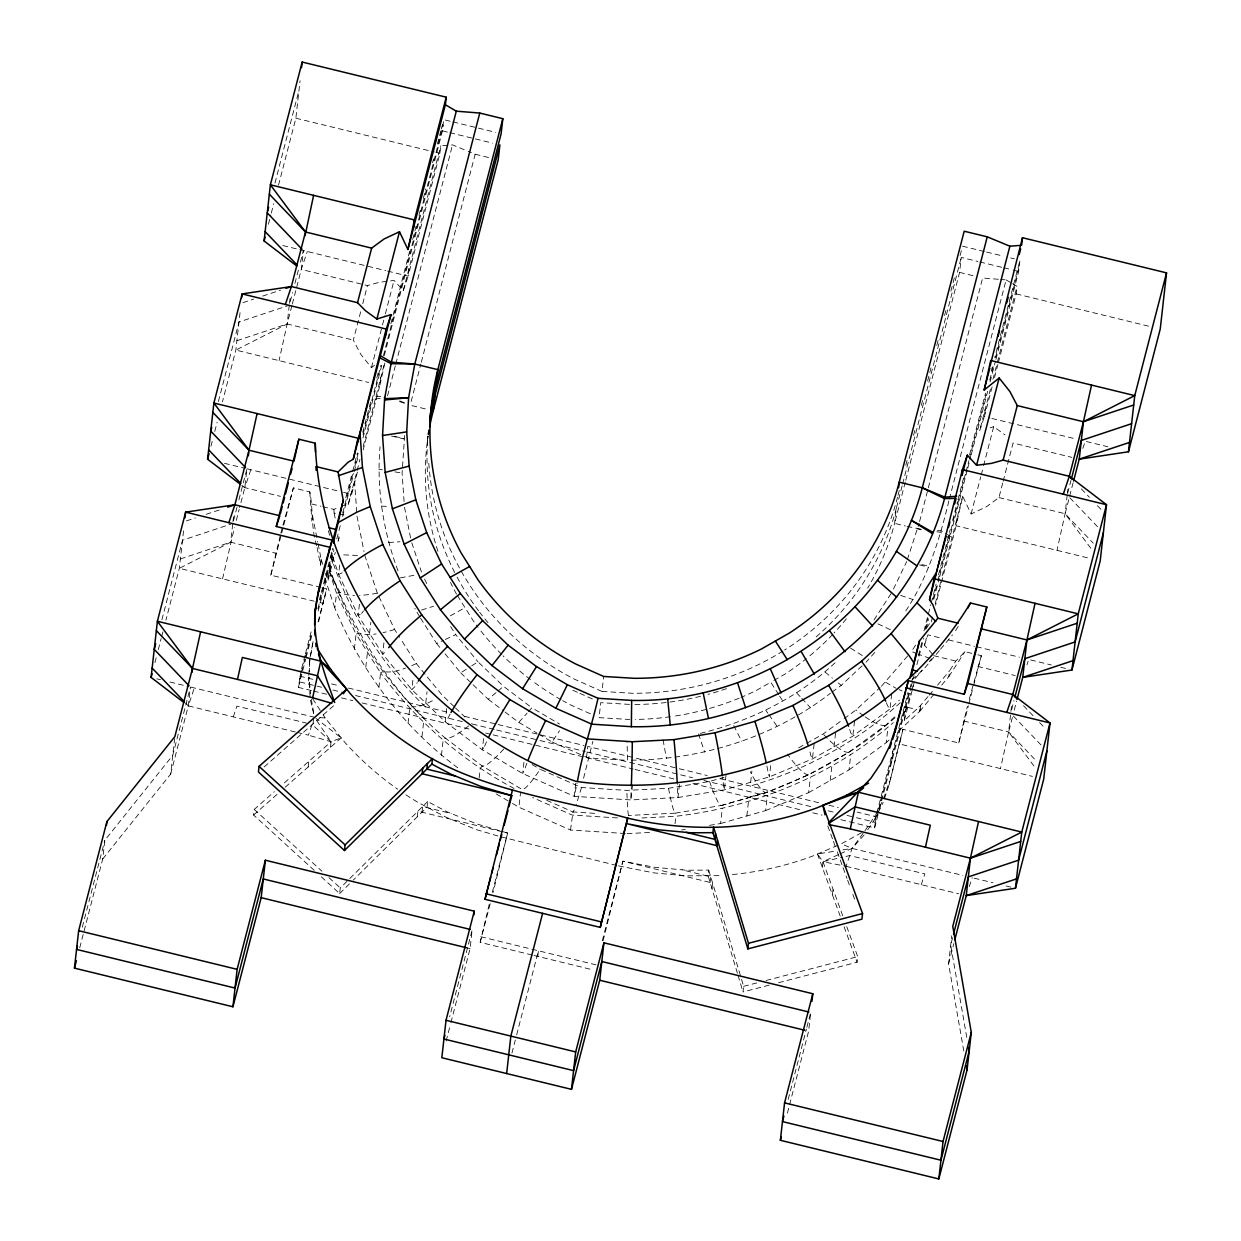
<?xml version="1.0" encoding="UTF-8"?>
<svg xmlns="http://www.w3.org/2000/svg" width="1241" height="1241" viewBox="0 0 1241 1241"><rect width="100%" height="100%" fill="white"/><g stroke="black" fill="none" stroke-linecap="round" stroke-linejoin="round"><path stroke-width="0.75" stroke-dasharray="5 3.75" d="M313.616 713.668L310.266 699.241L308.745 677.183M308.838 675.352L309.862 658.723L309.257 671.598M397.989 570.798C383.283 531.396 376.442 488.783 380.025 446.776M404.085 501.581L402.084 473.069L404.675 435.141M79.734 947.798L102.708 859.02L104.818 840.297L172.747 755.366L189.92 689.003M183.544 530.869L179.34 568.316L165.937 620.097M102.708 859.02L170.653 774.089L174.64 738.519M170.653 774.089L188.306 705.881L190.4 687.173M240.04 312.639L235.837 350.086L222.434 401.867M232.982 521.623L233.618 516.008M278.527 185.173L295.87 118.205L300.058 80.774M289.262 305.255L287.167 323.979L279.054 360.619M289.479 303.393L290.316 295.901M314.252 870.391L253.598 815.027L254.219 809.411L274.323 791.711M316.719 545.683C310.746 528.061 313.492 509.834 309.785 491.87L293.403 487.884L282.731 525.905M311.507 690.57L298.383 687.374L301.098 670.528M320.473 564.562L321.093 558.946M318.099 543.853L321.248 559.675L320.612 565.291L317.091 547.576M308.575 680.859L309.009 677.121L310.514 693.657M323.823 599.698L318.115 623.913M325.778 573.311L328.058 580.183L329.098 570.829L334.496 553.346M308.156 766.985L308.792 761.369M312.996 723.937L313.616 718.322M457.758 767.791C403.046 727.288 361.131 670.76 334.853 608.183L336.528 593.214L329.098 570.829L340.003 592.407A86.513 24.448 -21.9 0 0 354.538 595.432M339.693 565.136L338.638 574.49L358.153 615.52L382.662 654.1L411.81 689.67L445.193 721.735L482.33 749.828L522.678 773.531L574.288 796.35L630.878 799.933L677.989 797.544L724.387 789.819L769.42 776.882L812.436 758.918L852.815 736.161L889.999 708.968L899.399 700.172M352.149 489.962L348.194 504.637L343.276 505.552M330.463 747.361L331.083 741.746L314.454 717.267L190.556 687.049M380.754 377.667L379.901 385.222L363.148 449.94M354.368 649.214L356.058 634.244L336.528 593.214L340.003 592.407M359.409 604.289L358.153 615.52L361.519 613.442M409.003 268.552L408.149 276.107L403.294 290.549L394.033 280.419L379.265 282.312L367.445 285.554L301.299 269.421L303.393 250.698L299.624 265.248M321.31 876.829L339.646 893.567L340.267 887.951L348.442 879.885M365.785 667.177L367.46 652.192M369.554 633.484L370.826 622.253M378.877 687.793L380.568 672.824L356.058 634.244L359.332 633.05A86.513 22.772 -28.9 0 0 376.163 633.949M383.919 642.869L382.662 654.1L385.796 651.649M387.611 271.096L408.149 276.107L439.935 153.341L440.772 145.802L452.515 144.887L466.445 150.642M384.291 355.531L442.448 130.879L443.704 119.648L451.119 121.463M427.307 441.641L427.943 436.025M408.041 723.363L409.716 708.394L412.477 706.501M412.865 680.316L411.81 689.67L414.68 686.894A86.513 18.491 -42.8 0 1 417.333 682.612M421.971 736.751L423.646 721.766M425.741 703.042L426.997 691.811M417.286 816.811L417.907 811.195L507.631 833.068L493.111 892.372M421.987 812.157L422.607 806.541L451.29 813.538M492.305 892.31L507.631 833.068L476.792 823.931L447.07 811.816L427.649 801.546L427.028 807.162L353.266 880.102M441.424 755.428L443.099 740.458L445.333 738.085L482.315 766.069A86.513 13.155 -56.2 0 0 504.466 748.261M446.667 708.627L445.193 721.735L447.737 718.648A86.513 15.931 -49.5 0 1 450.126 714.04M479.181 777.905L480.236 768.536L482.144 765.945L522.29 789.555A86.513 10.176 -62.9 0 0 540.161 769.249L581.517 787.523L626.86 790.393L668.527 788.283L709.573 781.458L724.061 777.3M483.587 738.597L482.33 749.828L484.517 746.462M450.917 1022.6L470.075 948.62L472.169 929.897L449.661 1016.813M532.218 955.043L480.174 942.353L489.435 903.417M625.216 833.502L570.503 830.043L518.893 807.239L520.584 792.254M523.935 762.3L522.678 773.531L524.478 769.963A86.513 10.176 -62.9 0 1 526.882 763.231M537.803 956.408L538.423 950.792L515.791 1038.205M570.503 830.043L573.001 811.924L598.007 813.569M575.762 783.242L574.288 796.35L577.081 783.164M586.512 757.646L587.769 746.415L677.384 768.272M782.962 651.044A275.378 261.137 6.4 0 1 632.615 693.285L601.994 691.439L603.684 676.469M632.553 784.948L630.878 799.933L630.909 795.915A86.513 3.04 -89.6 0 0 631.374 784.731M675.042 823.745L675.88 816.268C755.366 806.96 832.68 775.346 893.272 722.665M679.447 784.436L677.989 797.544L677.57 793.557A86.513 6.283 83.8 0 0 677.198 782.357M602.288 940.771L622.889 861.176L654.519 867.273L686.614 870.236L708.72 870.096L708.099 875.712L737.48 973.518M710.116 882.429L710.736 876.813L682.054 869.817M711.993 888.68L712.613 883.065L622.889 861.176L603.095 940.833M709.464 825.374L720.602 823.528L722.278 808.543M726.063 774.849L724.387 789.819L723.519 785.91A86.513 9.432 77.3 0 0 722.572 776.866M746.849 815.989L748.525 801.003M750.634 782.28L751.891 771.049M769.203 985.137L743.018 991.947L743.638 986.331L741.435 978.963M720.602 823.528L765.635 810.59L767.31 795.605M770.677 765.65L769.42 776.882L768.132 773.096A86.513 12.441 70.7 0 0 766.907 766.054M765.635 810.59L808.651 792.611L810.342 777.642M814.112 743.933L812.436 758.918L810.73 755.288A86.513 15.28 64 0 0 809.023 748.463M830.245 780.449L831.92 765.48M834.014 746.756L835.705 731.787M822.318 867.319L822.954 861.704L817.447 854.01L835.689 851.062M832.401 894.854L833.037 889.239M808.651 792.611L849.046 769.87L850.721 754.885M854.506 721.192L852.815 736.161L850.737 732.764A86.513 17.886 57.2 0 0 849.185 727.893M902.114 485.914L896.297 508.376L894.606 523.361A275.378 261.137 6.4 0 1 867.645 588.172M778.541 982.701L857.097 962.225L857.733 956.609L846.688 926.469M867.707 829.81L875.014 819.013L875.432 815.275L882.816 800.321M840.871 819.68L874.626 827.918L875.898 816.687L857.128 812.11M849.046 769.87L886.229 742.661L887.904 727.691M891.674 693.983L889.999 708.968L887.563 705.819A86.513 20.244 50.4 0 0 886.384 702.747M884.383 798.909L889.052 784.917L902.905 729.336L958.75 742.956L968.368 705.819M891.581 762.439L892.837 751.208M900.066 740.241L889.052 784.917M927.958 696.62L920.295 705.788L904.301 720.726L905.356 711.372L910.754 693.89L907.947 693.114M905.759 480.283L959.588 272.399L961.263 257.414L977.939 261.479M898.763 730.933L919.659 711.403L920.295 705.788M920.139 710.814L920.775 705.198M956.997 518.211L956.144 525.765L935.559 605.282M941.686 685.094L948.869 676.516L949.505 670.9L955.865 661.081L964.955 651.665L975.876 654.333M985.245 409.096L984.392 416.65L979.552 431.092L990.535 388.635M998.353 362.713L1016.177 293.884L1017.015 286.345L1012.346 283.584M995.918 359.409L1018.69 271.422L1019.962 260.191L994.755 357.548M963.776 1050.91L948.574 963.823L951.738 935.745M1010.5 715.095L1008.607 731.942L1000.494 768.582M1010.919 711.357L1011.756 703.864M1067.198 495.004L1065.104 513.712L1056.991 550.352M1067.415 493.127L1067.834 489.373M310.188 656.908L313.228 640.62L309.428 662.477M222.558 578.849L234.44 527.658M321.062 587.427L270.802 575.172L280.373 534.995M322.924 587.877L326.647 588.792L323.405 603.452L315.928 601.621M384.803 363.055L379.901 385.222L376.163 384.307M902.905 729.336L899.647 743.995L1032.434 776.385M1002.712 483.028L998.943 497.579L986.471 506.747L971.114 513.96L962.69 496.214L956.144 525.765L1090.808 558.605M958.75 742.956L967.375 706.424M583.565 778.262L592.872 741.327M348.194 504.637L356.679 472.418M357.144 470.556L359.937 459.403M363.194 446.372L384.539 362.993M935.249 603.669L941.298 579.469M942.229 575.746L962.69 496.214M82.309 927.229L104.818 840.297M161.904 619.755L182.489 540.238L230.981 524.09M218.4 401.526L238.986 321.993L287.478 305.86M274.944 183.125L299.019 90.128M154.923 662.632L156.366 657.078M158.274 649.679L161.144 638.588M161.625 636.742L163.067 631.188M210.939 446.248L212.863 438.849M214.771 431.449L217.159 422.204M268.413 224.233L270.833 214.926M271.314 213.064L273.718 203.772M237.015 507.119L232.781 523.5L230.671 542.208L179.34 568.316L314.066 601.171M238.893 499.859L246.897 468.943L244.803 487.651L239.622 507.662M290.208 301.625L292.566 292.535M294.924 283.444L299.159 267.079M236.317 520.398L239.141 509.477M291.883 305.798L287.167 323.979L235.837 350.086L368.701 382.492M292.349 303.983L301.299 269.421L307.303 251.504M280.838 533.18L282.265 527.72M270.802 575.172L283.305 526.882M283.786 525.021L293.403 487.884M374.441 365.304L371.431 367.708L360.666 354.119L353.328 340.112L360.867 311.026M362.744 303.75L367.445 285.554M371.431 367.708L382.011 326.848M382.492 324.987L384.896 315.695M385.377 313.849L394.033 280.419M301.579 668.651L304.976 655.558M305.457 653.697L311.755 629.373M319.433 599.713L320.845 594.222M321.326 592.391L332.728 548.367M345.805 497.812L352.103 473.473M352.599 471.611L357.439 452.887M362.775 432.287L371.493 398.594M376.83 377.993L378.769 370.516M390.884 323.715L409.778 250.698M412.695 239.466L416.076 226.358M418.993 215.127L420.932 207.635M423.352 198.281L425.772 188.911M432.566 162.711L433.528 158.957M437.406 143.987L440.803 130.879M441.284 129.017L442.742 123.402M300.942 674.266L299.019 681.759L321.605 687.266M301.439 672.405L304.821 659.312M305.302 657.435L311.6 633.127M317.898 608.788L333.426 548.817M342.64 513.216L352.832 473.86M354.771 466.352L358.168 453.244M363.024 434.49L380.971 365.149M383.407 355.779L443.084 125.263M298.383 687.374L305.643 659.312M306.124 657.435L311.941 634.989M318.177 610.944L333.891 550.228M336.792 538.997L340.67 524.028M342.609 516.535L353.763 473.473M354.243 471.611L358.602 454.749M362.961 437.902L382.352 363.024M329.051 571.263L330.773 564.624M328.058 580.183L335.272 552.307M338.095 541.417L339.026 537.787L338.281 534.002M403.294 290.549L440.772 145.802M318.053 622.02L326.647 588.792M357.392 472.138L351.653 494.337L340.453 491.607M387.549 395.848L395.305 365.878M395.801 364.001L452.515 144.887M411.159 401.464L420.854 364.001M421.335 362.139L475.148 154.241L468.183 151.355M446.124 1041.09L450.436 1024.446M480.174 942.353L490.242 903.479M511.944 1053.082L515.31 1040.067M898.034 495.283L899.973 487.791M905.79 465.313L907.729 457.82M913.547 435.343L915.486 427.85M921.303 405.373L923.242 397.896M927.616 381.034L930.998 367.925M936.815 345.448L938.754 337.955M944.587 315.478L946.526 307.985M950.885 291.139L955.244 274.277M960.1 255.553L962.039 248.06M902.595 484.037L961.263 257.414M905.278 482.16L894.606 523.361L905.247 525.951M907.326 559.691L919.116 523.361M919.597 521.484L927.849 489.652M928.33 487.775L982.624 278.015L998.881 279.318M788.206 1099.386L806.402 1029.115M806.883 1027.253L810.714 1012.47L808.62 1031.178L786.592 1116.264M948.884 500.899C939.515 539.68 927.477 578.694 905.015 612.077M949.365 499.022L1006.094 279.892L1000.68 279.458M876.86 812.948L908.009 692.649M924.002 630.862L927.865 615.893M928.361 614.016L930.781 604.662M931.262 602.785L936.117 584.061M938.537 574.707L950.172 529.783M952.592 520.413L957.432 501.69M957.912 499.828L964.226 475.489M969.547 454.889L985.54 393.118M991.357 370.64L992.335 366.902M878.163 811.071L875.262 822.302L856.43 817.71M878.644 809.21L909.188 691.237M909.669 689.36L912.585 678.113M918.402 655.62L921.799 642.512M925.197 629.389L928.113 618.142M932.968 599.403L937.327 582.541M937.824 580.664L965.467 473.845M965.963 471.968L968.864 460.721M969.345 458.844L986.331 393.257M989.729 380.134L993.607 365.133M995.546 357.641L1019.326 265.807M874.626 827.918L878.985 811.087M879.481 809.21L910.615 688.91M911.096 687.033L914.012 675.802M916.913 664.571L923.707 638.355M926.127 629.001L928.547 619.631M933.884 599.046L939.22 578.446M939.701 576.584L967.328 469.874M967.809 467.997L970.71 456.766M971.207 454.889L987.681 391.241M990.101 381.887L995.437 361.286M905.31 711.807L907.016 705.167L904.332 707.773M904.301 720.726L915.284 678.331L922.265 670M992.955 379.343L1017.015 286.345M931.246 621.927L932.689 616.389M992.102 386.882L984.392 416.65L989.992 418.015M994.506 377.59L997.873 364.575M971.114 513.96L980.731 476.823M981.212 474.962L983.136 467.531M983.617 465.67L993.7 426.671L1005.055 434.939M1003.178 481.213L1013.075 443.021L1071.883 457.371M969.268 699.148L981.352 655.667L977.706 654.783M968.849 703.957L973.177 687.235M973.658 685.389L981.352 655.667M952.592 937.731L950.684 945.099L966.863 1037.864M1011.648 709.588L1014.006 700.498M1067.679 493.173L1070.967 480.453M948.574 963.823L953.833 943.548M1012.377 717.391L1008.607 731.942L1035.785 768.474M1014.254 710.131L1016.612 701.025M1073.108 482.796L1065.104 513.712L1092.282 550.244M932.534 654.162L924.452 645.18L926.422 637.843M338.235 540.642L339.026 537.787M911.809 690.26L913.407 684.815M581.517 787.523L576.103 804.99M883.639 798.661L889.487 781.163M250.806 469.734L244.803 487.651L280.419 496.338M295.296 731.988L188.306 705.881L194.31 687.964M233.292 716.864L236.907 706.113L306.418 723.069M297.173 732.438L308.451 735.184L312.049 724.434L331.083 741.746L341.228 737.868L315.943 718.415M842.779 915.827L822.954 861.704L846.098 866.311L852.102 848.394L863.783 832.323M924.452 645.18L927.896 634.88L940.973 638.06M921.241 884.647L924.855 873.897L849.697 855.561L844.345 856.802M1082.835 448.404L1085.239 441.238L1107.794 446.744M1026.943 664.85L1028.137 661.267M969.237 886.663L972.246 877.697M893.411 589.056L906.721 561.506M875.014 819.013L877.48 814.034M878.302 812.374L883.22 802.415M546.692 800.305L573.047 812.002L574.257 809.892M874.005 619.926L891.752 592.5M915.563 645.149L911.499 651.432L916.37 653.48M926.717 627.899L930.781 621.617M955.523 630.661L959.153 625.045M948.869 676.516L964.955 651.665M538.765 734.145L552.074 741.963L559.536 730.732M865.008 830.694L875.432 815.275M668.527 788.283A86.513 6.283 83.8 0 0 675.368 813.165L628.768 815.446M874.796 652.425L866.016 662.198M881.436 686.226L909.033 654.364M929.245 661.655L931.588 658.878M939.344 650.61L924.483 668.341L912.523 679.525M940.538 649.183L952.514 634.896M929.152 695.193L932.751 690.911M937.529 685.187L949.505 670.9M919.659 711.403L934.504 693.672M840.095 853.87L852.102 848.394L864.589 834.433M505.04 711.993L518.816 722.417L527.13 713.11M528.325 711.776L531.893 707.789L559.489 724.015M349.807 878.535L427.649 801.546M339.646 893.567L351.901 881.451M700.312 733.369C750.96 721.037 799.406 697.008 837.194 660.77M832.013 692.121L841.212 685.389L864.636 663.485M844.113 718.679L856.073 709.93L880.024 687.545M900.314 702.67C857.702 741.466 805.626 770.242 750.216 786.034M709.573 781.458A86.513 9.432 77.3 0 0 721.331 805.518L765.93 792.704L808.775 774.787L848.813 752.232L885.671 725.271L896.328 715.312M895.04 717.67C857.655 751.038 812.855 775.051 766.116 792.611L765.93 792.704A86.513 12.441 70.7 0 1 750.293 771.716M902.672 713.885L905.356 711.372M886.229 742.661L889.006 740.055M264.162 766.922L335.287 704.299M284.375 782.869L331.083 741.746L308.451 735.184M253.598 815.027L278 793.542M285.182 787.213L341.228 737.868M473.054 684.722L488.194 699.257L496.555 692.199M497.951 691.035L503.52 686.32L531.893 707.789M631.281 760.19C702.468 759.647 774.012 737.045 830.477 693.238M806.712 743.281L823.186 733.989L842.623 719.78M445.054 653.759L460.675 672.824L470.122 666.82M471.704 665.828L478.002 661.825L503.52 686.32M773.888 680.44L784.839 674.189A275.378 261.137 6.4 0 0 806.371 658.599M798.692 747.796L803.516 745.081M450.39 615.831L465.018 607.656M861.487 832.711L841.289 843.849L852.102 848.394L962.861 875.417M721.331 805.518L766.116 792.611M885.671 725.271L885.36 725.427A86.513 20.244 50.4 0 1 865.287 716.957M342.19 572.815L338.638 574.49L331.207 552.105M848.813 752.232L848.534 752.372A86.513 17.886 57.2 0 1 828.585 739.527M420.544 618.173L436.646 643.505L443.58 640.278M445.317 639.472L455.726 634.632L478.002 661.825M838.389 854.661L822.954 861.704L842.561 857.205M837.877 845.307L812.033 856.321A311.848 295.73 6.4 0 1 731.399 874.657M322.769 506.669L333.876 509.384L338.576 507.46M242.879 302.68L253.66 299.097M262.642 296.103L280.59 290.13M236.891 340.717L287.167 323.979L353.328 340.112M186.383 520.91L195.364 517.931M206.146 514.332L222.31 508.965M180.395 558.946L230.671 542.208L275.673 553.191M421.568 610.06L433.559 606.244M990.163 427.773L993.7 426.671M748.943 797.265L767.729 791.867M743.638 986.331L756.731 982.934M766.085 980.483L857.733 956.609M400.347 577.872L416.635 574.816M675.368 813.15L721.471 805.44M681.635 829.996L685.342 829.391M842.98 849.883L852.102 848.394M375.232 399.028L385.548 397.585M375.806 396.763L385.873 395.972M388.604 542.503L399.897 541.759M641.969 817.974L675.88 816.268M627.093 833.626L651.587 832.385M357.47 555.425L341.027 554.758M381.375 506.126L389.085 506.499M629.451 704.392L600.737 702.67L599.062 717.655L629.683 719.485M617.46 817.928L572.194 815.073L532.622 797.575M319.806 717.624L325.173 717.965L344.874 742.382A311.848 295.73 6.4 0 0 397.694 789.229M907.016 526.386L921.272 529.271M937.513 530.574L941.128 530.853L945.813 533.614M917.657 528.976L921.489 529.535M936.815 531.753L940.647 532.311L943.734 534.375M378.784 469.222L382.368 469.812M394.917 471.89L402.084 473.069M333.876 509.384L334.139 513.154L337.412 513.774M339.041 514.084L343.943 514.999M921.753 564.577L929.276 566.113M391.473 436.087L403.992 438.88L393.304 435.87M452.965 121.913L495.578 132.306M962.52 246.183L984.749 251.613M986.611 252.063L1003.286 256.127M1010.686 257.942L1014.393 258.842M442.448 130.879L448.001 132.244M449.863 132.694L492.475 143.087M979.785 261.944L1002.014 267.358M1003.876 267.808L1011.291 269.623M1013.137 270.073L1018.69 271.422M475.148 154.241L489.342 157.7M959.588 272.399L973.766 275.859M295.87 118.205L434.319 151.976M436.18 152.441L439.935 153.341M1016.177 293.884L1149.011 326.29M282.87 245.547L297.902 249.208M299.795 249.674L385.734 270.631M991.869 418.465L1075.9 438.957M998.943 497.579L1065.104 513.712L1093.228 543.139M411.95 405.636L427.912 409.53M224.497 463.327L245.175 468.369M247.052 468.819L338.576 491.141M948.45 639.891L974.588 646.266M976.45 646.716L1019.404 657.187M1030.619 659.933L1051.298 664.974M1060.683 667.255L1066.329 668.635M311.662 503.97L320.923 506.219M933.651 655.667L955.865 661.081M977.737 666.417L1015.231 675.554M328.074 565.974L331.518 566.811M907.76 707.354L916.37 709.449M963.621 720.974L1008.607 731.942L1036.731 761.369M299.639 676.143L312.779 679.339M331.533 683.915L339.041 685.746M348.411 688.041L449.599 712.706M464.537 716.352L496.276 724.092M498.137 724.558L584.03 745.5M679.261 768.722L707.261 775.563M720.338 778.743L821.495 803.408M828.988 805.238L838.373 807.534M332.914 690.027L344.207 692.773M355.5 695.534L464.723 722.169M472.263 724.015L494.864 729.522M496.741 729.987L538.175 740.086M540.052 740.551L585.256 751.565M587.133 752.03L692.587 777.75M703.895 780.496L811.226 806.681M828.181 810.823L833.828 812.188M847.014 815.415L854.553 817.245M313.384 691.035L326.523 694.231M341.523 697.892L352.785 700.638M362.155 702.933L470.742 729.413M485.681 733.059L491.281 734.424M493.142 734.874L633.189 769.032M635.051 769.482L674.266 779.053M692.928 783.598L799.592 809.613M812.731 812.824L822.1 815.104M156.738 678.796L160.492 679.711M169.893 682.007L188.679 686.599M974.123 878.163L992.924 882.739M1006.079 885.95L1013.587 887.78M846.098 866.311L958.735 893.799M616.684 865.442L499.751 836.543M618.545 865.892L653.898 872.888L685.978 875.851L718.182 875.65A311.848 295.73 6.4 0 0 721.967 875.432M480.81 936.738L596.052 964.846M534.08 955.492L593.57 970.012M466.306 947.705L470.075 948.62M919.534 564.903L928.687 567.323M497.936 836L476.172 829.546L446.45 817.431L418.155 802.477A311.848 295.73 6.4 0 1 405.435 794.519M929.835 658.335L917.983 654.147M900.656 595.432L913.128 599.543M399.618 401.572L406.66 404.008M399.742 400.89L406.707 403.775M552.074 741.963L582.944 755.614M584.666 756.374L588.094 757.894L627.589 760.392L627.046 741.606M601.994 691.439L574.118 679.013A275.378 261.137 6.4 0 1 428.595 459.666M572.861 690.244L578.089 692.571M579.826 693.347L595.509 700.343M590.344 713.761L571.17 705.229A275.378 261.137 6.4 0 1 562.685 700.653M899.058 689.608L902.098 690.973M877.945 623.866L891.209 630.087M885.655 682.286L896.018 688.243M518.816 722.417L537.105 733.167M532.048 764.487L540.161 769.249M514.115 788.469C461.559 760.593 416.045 720.478 380.568 672.824L383.609 671.257A86.513 20.787 -35.9 0 0 405.528 668.092M496.307 793.961L510.827 802.493M512.44 803.439L518.893 807.239M1006.094 279.892L1010.779 282.653M947.364 534.545L952.049 537.306M850.643 648.19L862.728 655.806M945.285 535.414L951.475 539.571M488.194 699.257L503.505 710.845M241.824 485.386L244.803 487.651L242.119 484.859M825.079 672.079L832.416 678.129M838.28 682.969L841.212 685.389M254.219 809.411L321.931 871.213M328.989 877.651L340.267 887.951M460.675 672.824L471.689 683.403M454.175 706.672L442.091 695.069L416.309 663.594L400.626 638.913M455.509 707.959L464.91 716.972M425.322 706.796C382.104 665.393 348.845 612.976 330.789 555.844M424.065 718.027C380.847 676.624 347.589 624.207 329.517 567.075M1081.361 488.876L1089.396 497.284M1097.432 505.692L1101.45 509.896M1069.882 497.796L1098.006 527.208M1023.515 705.71L1034.234 716.926M1039.586 722.526L1044.953 728.126M1013.385 716.026L1042.843 746.849M185.623 703.089L188.306 705.881M796.66 692.881L800.461 696.946M801.717 698.311L810.559 707.82M436.646 643.505L440.245 647.895M765.806 710.255L767.884 713.234M768.924 714.707L777.269 726.574M312.794 698.885L322.071 713.203M323.11 714.785L325.173 717.965M778.665 694.603L770.754 682.224L756.653 690.26A275.378 261.137 6.4 0 1 740.955 697.426M779.658 696.139L782.621 700.777M450.607 626.596L455.726 634.632M419.52 616.544L414.82 608.307M364.761 555.239L377.357 593.182L394.622 629.466L399.618 637.331M457.448 595.618L473.519 621.214A275.378 261.137 6.4 0 0 478.002 627.294M733.726 725.582L741.792 741.389M329.098 570.829C356.508 633.562 391.97 693.812 445.333 738.085L445.55 738.255A86.513 15.931 -49.5 0 0 471.627 723.425M424.562 579.02L427.044 584.247M827.778 825.979L832.82 839.754M833.456 841.476L835.969 848.348M837.241 851.791L842.437 865.985M843.089 867.754L846.982 878.395M847.634 880.164L850.225 887.253M852.831 894.342L854.785 899.663M817.447 854.01L840.204 916.122M844.097 926.763L857.097 962.225M698.512 733.881L704.671 752.062M411.795 542.829L421.459 571.977M328.26 530.714L330.54 537.586M321.248 559.675L322.924 564.717M324.77 577.81L334.853 608.183M708.72 870.096L740.877 977.117M738.023 975.364L743.018 991.947M404.488 507.274L410.818 539.137M357.005 516.194L364.016 551.516M334.139 513.154L335.272 518.847M312.484 515.542L317.727 541.96M663.051 739.776L666.417 758.422M311.351 699.303L313.833 713.684M354.538 481.074L356.756 512.502M309.785 491.87L311.848 521.158M416.309 663.594A86.513 20.787 -35.9 0 1 411.516 665.719M560.994 699.691A275.378 261.137 6.4 0 1 532.032 680.735M530.496 679.587A275.378 261.137 6.4 0 1 503.039 655.806M501.69 654.457A275.378 261.137 6.4 0 1 479.15 628.784M456.502 594.113A275.378 261.137 6.4 0 1 450.514 582.448M437.933 551.299A275.378 261.137 6.4 0 1 428.067 436.165M484.533 746.415A86.513 13.155 -56.2 0 1 487.387 739.946M487.977 622.672A275.378 261.137 6.4 0 1 479.678 612.309M478.545 610.805A275.378 261.137 6.4 0 1 455.54 574.18M454.687 572.504A275.378 261.137 6.4 0 1 427.99 435.839M432.318 700.777A86.513 18.491 -42.8 0 1 412.477 706.501M394.622 629.466A86.513 22.772 -28.9 0 1 383.004 632.662M361.534 613.38A86.513 22.772 -28.9 0 1 363.52 610.96M377.357 593.182A86.513 24.448 -21.9 0 1 359.564 595.37M896.297 508.376A275.378 261.137 6.4 0 1 813.879 638.82M726.466 688.646A275.378 261.137 6.4 0 1 708.037 694.371M700.545 696.31A275.378 261.137 6.4 0 1 631.359 704.516M897.553 497.145A275.378 261.137 6.4 0 1 784.576 650.036M863.829 715.933A86.513 20.244 50.4 0 1 856.073 709.93M846.346 618.825A275.378 261.137 6.4 0 1 834.03 632.988M832.742 634.353A275.378 261.137 6.4 0 1 807.844 657.42M739.171 698.171A275.378 261.137 6.4 0 1 672.265 716.46M670.342 716.74A275.378 261.137 6.4 0 1 635.175 719.454M827.266 738.224A86.513 17.886 57.2 0 1 823.186 733.989M808.543 774.896A86.513 15.28 64 0 1 787.461 754.109M628.706 815.585A86.513 3.04 -89.6 0 1 626.86 790.455"/><path stroke-width="1.5" d="M296.832 266.008L264.085 240.971L270.383 184.8L302.168 62.05L446.233 97.186L445.379 104.74L456.3 111.178L391.334 362.155L384.617 398.656L382.554 435.529L385.16 472.418L392.389 508.81L404.132 544.178L420.218 577.996L440.415 609.796L464.46 639.131L491.979 665.564L522.585 688.724L555.859 708.27L591.864 724.186L631.359 726.683L631.669 700.42C761.183 703.073 889.363 615.086 922.28 487.791L987.247 236.829L964.195 231.214L899.229 482.175L898.593 487.791M314.625 624.766C314.702 595.727 324.382 567.773 332.107 540.114L276.262 526.494L298.864 439.205L315.245 443.208C320.566 596.859 433.559 731.151 575.964 781.38C726.916 802.508 890.728 735.618 970.415 603.002L986.812 606.989L967.809 683.527L964.21 694.277L908.35 680.657L895.366 728.746L889.518 746.244L881.312 762.858L870.887 778.278L828.445 822.923M315.741 606.306C311.289 639.673 323.777 671.676 334.682 702.499M631.669 700.42L598.022 698.295L567.354 684.737L536.515 666.603L508.127 645.149L482.625 620.64L460.333 593.446L441.61 563.972L426.687 532.606L415.813 499.828L409.111 466.089L406.707 431.884L408.599 397.709L414.804 364.032L479.771 113.055L502.822 118.686L501.147 133.656L436.165 384.617A275.378 261.137 6.4 0 0 429.805 419.086M473.845 914.912L474.264 911.173L265.372 860.23L261.184 897.662L232.936 1006.777L74.46 968.135L78.664 930.688L106.912 821.573L174.841 736.642L192.495 668.449L200.608 631.809M106.493 825.327L106.912 821.573M183.839 702.468L151.092 677.431L157.39 621.26L185.638 512.145L234.875 504.777L279.861 515.744L276.262 526.494M185.018 517.761L185.638 512.145L329.703 547.281L329.284 551.035M240.335 484.238L207.588 459.201L213.886 403.03L242.135 293.915L291.371 286.547L357.532 302.68L365.537 310.762L376.892 319.03L391.055 314.609L353.282 459.232L348.147 462.179L338.079 471.937L343.23 500.356L333.379 543.139M192.076 672.188L192.495 668.449L157.39 621.26L320.752 661.112L330.633 669.302L350.334 693.703A311.848 295.73 6.4 0 0 423.615 753.814C485.634 791.215 559.133 799.266 627.713 818.129C659.142 825.436 691.408 828.414 723.643 826.987A311.848 295.73 6.4 0 0 817.493 807.643L846.75 795.186L868.622 783.118M241.716 297.669L242.135 293.915L386.199 329.051L385.346 336.606M248.371 455.835L248.789 452.081M301.532 67.666L302.168 62.05M305.069 235.728L313.601 195.349M318.472 654.069L320.752 661.112L346.689 689.205L259.059 766.364L258.423 771.98L344.471 850.519L431.852 764.115L432.489 758.499L345.107 844.904L344.471 850.519M232.936 1006.777L237.124 969.345L265.372 860.23M315.307 610.06L319.108 588.203M357.47 442.541L386.199 329.051L391.055 314.609M413.594 227.491L414.447 219.936L446.233 97.186M433.233 410.833L434.908 395.863L499.875 144.887L498.199 159.872L433.233 410.833A275.378 261.137 6.4 0 0 429.603 427.059M436.165 384.617L437.856 369.647L502.822 118.686M422.731 768.132L422.111 773.748L511.835 795.636L508.965 806.743M427.447 763.479L426.811 769.094L455.494 776.09M474.264 911.173L446.015 1020.288L441.827 1057.735L571.481 1089.35L599.729 980.235L603.917 942.803L812.808 993.746L811.971 1001.239M600.256 927.399L627.713 818.129L600.256 927.399L484.998 899.291L512.471 790.021M506.654 1073.543L510.842 1036.095L542.627 913.345M571.481 1089.35L575.684 1051.918L603.917 942.803M747.842 948.9L712.923 832.664L713.559 827.049L748.478 943.284L747.842 948.9L861.921 919.162L862.557 913.547L822.907 805.347L858.4 792.239L863.689 787.771M715.561 833.75L714.94 839.366L686.257 832.37M717.453 840.017L716.817 845.633L627.093 823.745L658.723 829.826L690.818 832.789L712.923 832.664M978.544 821.542L970.431 858.183L952.778 926.375L971.284 1032.388L967.08 1069.835L938.832 1178.95L780.372 1140.293L784.56 1102.861L812.808 993.746M895.366 728.746L894.947 732.5L905.527 691.578M961.806 475.256L962.442 469.594L967.297 455.152L976.574 465.282L991.342 463.389L1003.147 460.147L1069.308 476.28L1106.507 504.73L1100.209 560.901L1071.96 670.016L1022.739 677.384L1017.077 699.21M990.054 366.142L1022.475 237.729L1166.54 272.865L1160.242 329.02L1128.457 451.786L1079.236 459.154L1073.574 480.981M1021.622 245.284L1022.475 237.729M938.832 1178.95L943.036 1141.503L971.284 1032.388M954.779 939.856L966.243 895.614L1015.464 888.246L1021.762 832.075L1050.01 722.96L1012.811 694.51L967.809 683.527M1071.96 670.016L1078.258 613.845L1106.507 504.73L962.442 469.594L929.54 599.775L932.922 604.817L937.855 618.22L919.472 640.899L909.793 678.269M1128.457 451.786L1134.755 395.615L1166.54 272.865M577.453 781.318C582.386 753.132 591.693 726.125 598.022 698.295M228.856 522.694L234.875 504.777L248.991 450.219L257.104 413.579M237.496 679.416L242.367 657.435L317.51 675.771L333.317 701.134M298.864 439.205L293.993 461.187L248.991 450.219L212.847 412.4M353.282 459.232L357.951 438.166L213.886 403.03L248.991 450.219M407.901 249.488L414.447 219.936L270.383 184.8L305.488 231.989L371.648 248.122L384.121 238.955L399.493 231.741L407.901 249.488L445.379 104.74M331.797 703.29L312.639 697.752L320.752 661.112M850.287 828.879L858.4 792.239L1021.762 832.075L970.431 858.183L850.287 828.879L828.926 824.613M911.297 676.159L912.942 668.635M984.16 390.031L990.69 360.479L1134.755 395.615L1083.424 421.723L1017.263 405.59L1009.926 391.582L999.16 377.993L984.16 390.031L989.853 368.034M925.445 847.2L930.316 825.218L855.158 806.898L828.802 823.248M1035.041 603.312L1026.928 639.953L1012.811 694.51L1006.792 712.427M1091.537 385.082L1083.424 421.723L1069.308 476.28L1063.289 494.197M913.36 666.836L914.183 663.252L909.234 655.76L891.116 633.608L916.959 602.754L936.241 572.939L934.132 581.393M914.633 661.375L919.472 640.899M929.54 599.775L934.194 578.709L1078.258 613.845L1026.928 639.953L981.941 628.97M77.516 945.72L76.57 949.412L235.03 988.069L263.278 878.954L470.292 929.431M155.683 643.8L154.241 649.353L189.066 685.761M211.699 427.416L210.737 431.123L245.563 467.531M267.715 211.032L268.676 207.309M74.46 968.135L76.384 960.736M151.092 677.431L152.054 673.723M207.588 459.201L209.031 453.648M264.085 240.971L265.047 237.248M285.352 304.464L291.371 286.547L305.488 231.989L269.344 194.17M280.342 513.929L282.219 506.654M283.165 503.024L284.577 497.563M285.523 493.918L288.346 483.013M290.689 473.922L292.1 468.462M357.532 302.68L371.648 248.122M376.892 319.03L399.493 231.741M318.689 591.957L332.107 540.114M333.115 539.401L343.23 500.356M444.883 1035.32L443.921 1039.012L573.575 1070.626L601.823 961.511L808.837 1012.004M484.998 899.291L490.753 877.077M491.715 873.385L493.142 867.831M496.509 854.863L499.378 843.756M500.34 840.064L501.767 834.51M504.172 825.249L508.003 810.435M783.909 1116.031L782.466 1121.585L940.942 1160.226L969.19 1051.111L968.523 1047.326M1019.947 245.408L1009.879 246.199L944.913 497.16C909.451 634.554 771.142 729.553 631.359 726.683M780.372 1140.293L781.318 1136.601M906.008 689.763L908.35 680.657M962.07 475.319L967.297 455.152M998.028 336.42L999.486 330.835M1006.699 302.944L1008.142 297.359M1019.218 254.576L1020.66 249.007M976.574 465.282L999.16 377.993M1003.147 460.147L1017.263 405.59M964.21 694.277L986.812 606.989M953.538 934.039L968.337 876.906L1018.613 860.168L1046.861 751.053M1014.952 696.853L1024.833 658.676L1075.109 641.938L1103.358 532.823M1071.448 478.623L1081.33 440.431L1131.606 423.693M1015.464 888.246L1043.712 779.131L1050.01 722.96L905.946 687.824M948.465 527.487L949.892 522.027M954.655 503.862L956.097 498.401L944.417 498.603L922.28 487.791L899.229 482.175A275.378 261.137 6.4 0 1 789.462 633.003L761.276 649.074A275.378 261.137 6.4 0 1 634.291 678.3L603.684 676.469L575.793 664.044A275.378 261.137 6.4 0 1 478.142 580.028L461.125 552.928A275.378 261.137 6.4 0 1 437.856 369.647L414.804 364.032L391.334 362.155L380.413 355.702M937.824 567.153L941.221 554.541M942.183 550.942L946.061 536.531M936.614 571.605L937.343 568.952M889.688 748.245L891.441 742.987M892.605 739.496L894.358 734.238M555.859 708.27L567.354 684.737M967.825 608.152L970.415 603.002M522.585 688.724L536.515 666.603M343.276 693.735L346.689 689.205M491.979 665.564L508.127 645.149M464.46 639.131L482.625 620.64M359.999 432.395L362.465 467.516L370.221 506.561L382.817 544.504L400.083 580.804L421.769 614.915L447.551 646.39L477.087 674.747L509.927 699.598L545.621 720.571L586.977 738.86L632.321 741.73L673.987 739.62L715.033 732.795L754.869 721.347L792.921 705.446L828.647 685.327L861.533 661.267L891.116 633.608M440.415 609.796L460.333 593.446M420.218 577.996L441.61 563.972M337.94 522.709L356.865 512.192L370.221 506.561M450.126 577.375L469.625 566.47M404.132 544.178L426.687 532.606M338.343 475.722L362.465 467.516M392.389 508.81L415.813 499.828M285.988 288.331L291.371 286.547M227.692 507.166L234.875 504.777M1133.716 404.985L1083.424 421.723L1079.236 459.154L1129.512 442.416M1077.219 623.215L1026.928 639.953L1022.739 677.384L1073.015 660.646M1020.722 841.445L970.431 858.183L966.243 895.614L1016.519 878.876M385.16 472.418L409.111 466.089M748.478 943.284L862.557 913.547M846.75 795.186L858.4 792.239M382.554 435.529L406.707 431.884M384.539 399.99L408.599 397.709L384.617 398.656M956.656 496.245L944.913 497.16L922.28 487.791M414.804 364.032L391.055 363.644L379.839 357.858M456.3 111.178L479.771 113.055M338.079 471.937L315.866 466.523L316.145 470.386M937.855 618.22L958.207 623.184M328.834 527.689L335.722 529.364M911.964 669.907L917.13 671.164M312.639 697.752L192.495 668.449L156.35 630.63M485.634 893.675L600.877 921.784M261.184 897.662L466.306 947.705M599.729 980.235L804.851 1030.263M78.664 930.688L237.124 969.345M446.015 1020.288L575.684 1051.918M784.56 1102.861L943.036 1141.503M511.835 795.636L480.996 786.484L451.274 774.368L431.852 764.115M987.247 236.829L1009.879 246.199M933.046 532.405L911.344 520.32L932.456 533.63M896.374 551.314L916.897 565.849M877.589 580.354L896.638 597.169M259.059 766.364L345.107 844.904M916.959 602.754L935.776 621.431M1069.308 476.28L1071.976 479.073M1012.811 694.51L1016.829 698.714M267.234 212.878L302.059 249.301M265.14 231.602L297.282 265.217M208.643 449.831L240.785 483.447M152.147 668.061L184.288 701.692M855.251 607.004L872.563 625.929M829.702 630.893L844.981 651.696M317.231 648.624L330.633 669.302M775.361 641.039L787.244 659.607M801.283 651.696L814.344 674.127M770.413 669.07L781.039 692.881M737.542 682.814L745.577 707.696M822.907 805.347L825.017 814.81M703.12 692.695L708.456 718.353M966.429 1066.05L967.08 1069.835M667.658 698.59L670.202 724.728M314.625 630.288L315.136 635.795M315.803 643.148L316.145 646.825M315.245 443.208L315.493 452.174M428.347 434.334A275.378 261.137 6.4 0 1 428.952 430.689M429.743 421.18A275.378 261.137 6.4 0 1 434.908 395.863M428.595 433.823A275.378 261.137 6.4 0 1 428.812 430.131M388.681 647.662A86.513 20.787 -35.9 0 1 421.769 614.915M418.326 681.107A86.513 18.491 -42.8 0 1 447.551 646.39M451.01 712.505A86.513 15.931 -49.5 0 1 477.087 674.747M528.278 759.585A86.513 10.176 -62.9 0 1 545.621 720.571M489.032 736.518A86.513 13.155 -56.2 0 1 509.927 699.598M364.606 609.765A86.513 22.772 -28.9 0 1 400.083 580.804M344.284 570.596A86.513 24.448 -21.9 0 1 382.817 544.504M754.869 721.347A86.513 12.441 70.7 0 1 766.116 762.331M792.921 705.446A86.513 15.28 64 0 1 807.953 744.848M673.987 739.62A86.513 6.283 83.8 0 1 677.183 782.419M632.321 741.73A86.513 3.04 -89.6 0 1 631.374 784.731M715.033 732.795A86.513 9.432 77.3 0 1 722.324 774.911M828.647 685.327A86.513 17.886 57.2 0 1 848.565 726.249M861.533 661.267A86.513 20.244 50.4 0 1 885.702 701.227"/></g></svg>
